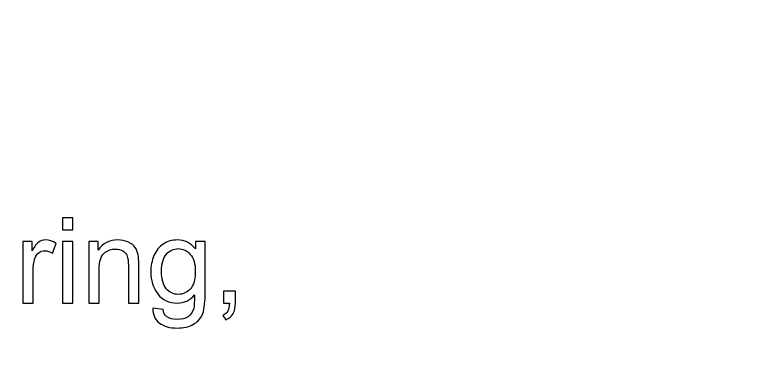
# Model space of a CAD drawing. Header units: centimetres. Extents: x -233 to -82, y 123 to 153.
# Drawn here: x -116.589 to -114.372, y 151.748 to 152.751 of the extents above; entities that cross this region are included whole.
import ezdxf

# ---------------------------------------------------------------- set-up
doc = ezdxf.new("R2010")
doc.units = ezdxf.units.CM
doc.header["$MEASUREMENT"] = 0
doc.layers.add('layer 1', color=7, linetype='Continuous')

msp = doc.modelspace()

# ---------------------------------------------------------------- linework, layer by layer
at = {"layer": 'layer 1', "color": 1, "lineweight": 9}
msp.add_open_spline([(-126.51636, 152.75145), (-126.51636, 152.75145), (-129.7739, 152.75145), (-129.7739, 152.75145), (-129.7739, 152.75145), (-129.7739, 152.75145), (-136.26995, 149.00072), (-136.26995, 149.00072), (-136.26995, 149.00072), (-136.26995, 149.00072), (-140.02277, 142.50252), (-140.02277, 142.50252), (-140.02277, 142.50252), (-140.02277, 142.50252), (-140.02277, 134.99898), (-140.02277, 134.99898), (-140.02277, 134.99898), (-140.02277, 134.99898), (-136.26995, 128.50081), (-136.26995, 128.50081), (-136.26995, 128.50081), (-136.26995, 128.50081), (-129.7739, 124.74796), (-129.7739, 124.74796), (-129.7739, 124.74796), (-129.7739, 124.74796), (-122.27036, 124.74796), (-122.27036, 124.74796), (-122.27036, 124.74796), (-122.27036, 124.74796), (-115.77213, 128.50081), (-115.77213, 128.50081), (-115.77213, 128.50081), (-115.77213, 128.50081), (-112.02146, 134.99898), (-112.02146, 134.99898), (-112.02146, 134.99898), (-112.02146, 134.99898), (-112.02146, 142.50252), (-112.02146, 142.50252), (-112.02146, 142.50252), (-112.02146, 142.50252), (-115.77213, 149.00072), (-115.77213, 149.00072), (-115.77213, 149.00072), (-115.77213, 149.00072), (-122.27036, 152.75145), (-122.27036, 152.75145), (-122.27036, 152.75145), (-122.27036, 152.75145), (-125.51514, 152.75145), (-125.51514, 152.75145)], degree=3, knots=[0, 0, 0, 0, 0.0714286, 0.0714286, 0.0714286, 0.0714286, 0.1428571, 0.1428571, 0.1428571, 0.1428571, 0.2142857, 0.2142857, 0.2142857, 0.2142857, 0.2857143, 0.2857143, 0.2857143, 0.2857143, 0.3571429, 0.3571429, 0.3571429, 0.3571429, 0.4285714, 0.4285714, 0.4285714, 0.4285714, 0.5, 0.5, 0.5, 0.5, 0.5714286, 0.5714286, 0.5714286, 0.5714286, 0.6428571, 0.6428571, 0.6428571, 0.6428571, 0.7142857, 0.7142857, 0.7142857, 0.7142857, 0.7857143, 0.7857143, 0.7857143, 0.7857143, 0.8571429, 0.8571429, 0.8571429, 0.8571429, 1, 1, 1, 1], dxfattribs=at)
at = {"layer": 'layer 1'}
for points, knots in [([(-116.4481, 152.11343), (-116.4481, 152.11343), (-116.4481, 152.14903), (-116.4481, 152.14903), (-116.4481, 152.14903), (-116.4481, 152.14903), (-116.4171, 152.14903), (-116.4171, 152.14903), (-116.4171, 152.14903), (-116.4171, 152.14903), (-116.4171, 152.11343), (-116.4171, 152.11343), (-116.4171, 152.11343), (-116.4171, 152.11343), (-116.4481, 152.11343), (-116.4481, 152.11343)], [0, 0, 0, 0, 0.2, 0.2, 0.2, 0.2, 0.4, 0.4, 0.4, 0.4, 0.6, 0.6, 0.6, 0.6, 1, 1, 1, 1]), ([(-116.5661, 151.89653), (-116.5661, 151.89653), (-116.5661, 152.07943), (-116.5661, 152.07943), (-116.5661, 152.07943), (-116.5661, 152.07943), (-116.5382, 152.07943), (-116.5382, 152.07943), (-116.5382, 152.07943), (-116.5382, 152.07943), (-116.5382, 152.05173), (-116.5382, 152.05173), (-116.5382, 152.05173), (-116.5311, 152.06473), (-116.5245, 152.07333), (-116.5184, 152.07743), (-116.5184, 152.07743), (-116.5124, 152.08153), (-116.5058, 152.08363), (-116.4986, 152.08363), (-116.4986, 152.08363), (-116.4881, 152.08363), (-116.4775, 152.08033), (-116.4667, 152.07363), (-116.4667, 152.07363), (-116.4667, 152.07363), (-116.4774, 152.04483), (-116.4774, 152.04483), (-116.4774, 152.04483), (-116.4849, 152.04933), (-116.4925, 152.05153), (-116.5001, 152.05153), (-116.5001, 152.05153), (-116.5069, 152.05153), (-116.513, 152.04953), (-116.5184, 152.04543), (-116.5184, 152.04543), (-116.5238, 152.04133), (-116.5276, 152.03573), (-116.5299, 152.02843), (-116.5299, 152.02843), (-116.5334, 152.01743), (-116.5351, 152.00543), (-116.5351, 151.99233), (-116.5351, 151.99233), (-116.5351, 151.99233), (-116.5351, 151.89653), (-116.5351, 151.89653), (-116.5351, 151.89653), (-116.5351, 151.89653), (-116.5661, 151.89653), (-116.5661, 151.89653)], [0, 0, 0, 0, 0.0714286, 0.0714286, 0.0714286, 0.0714286, 0.1428571, 0.1428571, 0.1428571, 0.1428571, 0.2142857, 0.2142857, 0.2142857, 0.2142857, 0.2857143, 0.2857143, 0.2857143, 0.2857143, 0.3571429, 0.3571429, 0.3571429, 0.3571429, 0.4285714, 0.4285714, 0.4285714, 0.4285714, 0.5, 0.5, 0.5, 0.5, 0.5714286, 0.5714286, 0.5714286, 0.5714286, 0.6428571, 0.6428571, 0.6428571, 0.6428571, 0.7142857, 0.7142857, 0.7142857, 0.7142857, 0.7857143, 0.7857143, 0.7857143, 0.7857143, 0.8571429, 0.8571429, 0.8571429, 0.8571429, 1, 1, 1, 1]), ([(-116.4481, 151.89653), (-116.4481, 151.89653), (-116.4481, 152.07943), (-116.4481, 152.07943), (-116.4481, 152.07943), (-116.4481, 152.07943), (-116.4171, 152.07943), (-116.4171, 152.07943), (-116.4171, 152.07943), (-116.4171, 152.07943), (-116.4171, 151.89653), (-116.4171, 151.89653), (-116.4171, 151.89653), (-116.4171, 151.89653), (-116.4481, 151.89653), (-116.4481, 151.89653)], [0, 0, 0, 0, 0.2, 0.2, 0.2, 0.2, 0.4, 0.4, 0.4, 0.4, 0.6, 0.6, 0.6, 0.6, 1, 1, 1, 1]), ([(-116.3698, 151.89653), (-116.3698, 151.89653), (-116.3698, 152.07943), (-116.3698, 152.07943), (-116.3698, 152.07943), (-116.3698, 152.07943), (-116.3419, 152.07943), (-116.3419, 152.07943), (-116.3419, 152.07943), (-116.3419, 152.07943), (-116.3419, 152.05343), (-116.3419, 152.05343), (-116.3419, 152.05343), (-116.3285, 152.07353), (-116.3091, 152.08363), (-116.2837, 152.08363), (-116.2837, 152.08363), (-116.2727, 152.08363), (-116.2626, 152.08163), (-116.2533, 152.07773), (-116.2533, 152.07773), (-116.244, 152.07373), (-116.2371, 152.06853), (-116.2325, 152.06213), (-116.2325, 152.06213), (-116.228, 152.05563), (-116.2248, 152.04803), (-116.2229, 152.03913), (-116.2229, 152.03913), (-116.2218, 152.03343), (-116.2212, 152.02333), (-116.2212, 152.00903), (-116.2212, 152.00903), (-116.2212, 152.00903), (-116.2212, 151.89653), (-116.2212, 151.89653), (-116.2212, 151.89653), (-116.2212, 151.89653), (-116.2522, 151.89653), (-116.2522, 151.89653), (-116.2522, 151.89653), (-116.2522, 151.89653), (-116.2522, 152.00783), (-116.2522, 152.00783), (-116.2522, 152.00783), (-116.2522, 152.02043), (-116.2534, 152.02983), (-116.2558, 152.03613), (-116.2558, 152.03613), (-116.2582, 152.04243), (-116.2625, 152.04743), (-116.2686, 152.05113), (-116.2686, 152.05113), (-116.2748, 152.05483), (-116.282, 152.05673), (-116.2903, 152.05673), (-116.2903, 152.05673), (-116.3035, 152.05673), (-116.3149, 152.05253), (-116.3244, 152.04413), (-116.3244, 152.04413), (-116.334, 152.03573), (-116.3388, 152.01983), (-116.3388, 151.99643), (-116.3388, 151.99643), (-116.3388, 151.99643), (-116.3388, 151.89653), (-116.3388, 151.89653), (-116.3388, 151.89653), (-116.3388, 151.89653), (-116.3698, 151.89653), (-116.3698, 151.89653)], [0, 0, 0, 0, 0.0526316, 0.0526316, 0.0526316, 0.0526316, 0.1052632, 0.1052632, 0.1052632, 0.1052632, 0.1578947, 0.1578947, 0.1578947, 0.1578947, 0.2105263, 0.2105263, 0.2105263, 0.2105263, 0.2631579, 0.2631579, 0.2631579, 0.2631579, 0.3157895, 0.3157895, 0.3157895, 0.3157895, 0.3684211, 0.3684211, 0.3684211, 0.3684211, 0.4210526, 0.4210526, 0.4210526, 0.4210526, 0.4736842, 0.4736842, 0.4736842, 0.4736842, 0.5263158, 0.5263158, 0.5263158, 0.5263158, 0.5789474, 0.5789474, 0.5789474, 0.5789474, 0.6315789, 0.6315789, 0.6315789, 0.6315789, 0.6842105, 0.6842105, 0.6842105, 0.6842105, 0.7368421, 0.7368421, 0.7368421, 0.7368421, 0.7894737, 0.7894737, 0.7894737, 0.7894737, 0.8421053, 0.8421053, 0.8421053, 0.8421053, 0.8947368, 0.8947368, 0.8947368, 0.8947368, 1, 1, 1, 1]), ([(-116.1793, 151.88133), (-116.1793, 151.88133), (-116.1492, 151.87693), (-116.1492, 151.87693), (-116.1492, 151.87693), (-116.1479, 151.86763), (-116.1444, 151.86083), (-116.1387, 151.85653), (-116.1387, 151.85653), (-116.131, 151.85083), (-116.1205, 151.84793), (-116.1072, 151.84793), (-116.1072, 151.84793), (-116.0928, 151.84793), (-116.0817, 151.85083), (-116.0739, 151.85653), (-116.0739, 151.85653), (-116.0661, 151.86223), (-116.0608, 151.87033), (-116.0581, 151.88073), (-116.0581, 151.88073), (-116.0565, 151.88703), (-116.0557, 151.90023), (-116.0558, 151.92043), (-116.0558, 151.92043), (-116.0693, 151.90453), (-116.0862, 151.89653), (-116.1065, 151.89653), (-116.1065, 151.89653), (-116.1316, 151.89653), (-116.1511, 151.90563), (-116.1648, 151.92373), (-116.1648, 151.92373), (-116.1786, 151.94183), (-116.1855, 151.96363), (-116.1855, 151.98903), (-116.1855, 151.98903), (-116.1855, 152.00653), (-116.1823, 152.02263), (-116.176, 152.03743), (-116.176, 152.03743), (-116.1697, 152.05213), (-116.1606, 152.06353), (-116.1486, 152.07163), (-116.1486, 152.07163), (-116.1366, 152.07963), (-116.1225, 152.08363), (-116.1063, 152.08363), (-116.1063, 152.08363), (-116.0847, 152.08363), (-116.0669, 152.07493), (-116.0529, 152.05743), (-116.0529, 152.05743), (-116.0529, 152.05743), (-116.0529, 152.07943), (-116.0529, 152.07943), (-116.0529, 152.07943), (-116.0529, 152.07943), (-116.0243, 152.07943), (-116.0243, 152.07943), (-116.0243, 152.07943), (-116.0243, 152.07943), (-116.0243, 151.92133), (-116.0243, 151.92133), (-116.0243, 151.92133), (-116.0243, 151.89283), (-116.0272, 151.87263), (-116.033, 151.86073), (-116.033, 151.86073), (-116.0388, 151.84883), (-116.048, 151.83953), (-116.0605, 151.83263), (-116.0605, 151.83263), (-116.0731, 151.82573), (-116.0886, 151.82233), (-116.107, 151.82233), (-116.107, 151.82233), (-116.1288, 151.82233), (-116.1464, 151.82723), (-116.1598, 151.83703), (-116.1598, 151.83703), (-116.1733, 151.84683), (-116.1798, 151.86163), (-116.1793, 151.88133)], [0, 0, 0, 0, 0.0454545, 0.0454545, 0.0454545, 0.0454545, 0.0909091, 0.0909091, 0.0909091, 0.0909091, 0.1363636, 0.1363636, 0.1363636, 0.1363636, 0.1818182, 0.1818182, 0.1818182, 0.1818182, 0.2272727, 0.2272727, 0.2272727, 0.2272727, 0.2727273, 0.2727273, 0.2727273, 0.2727273, 0.3181818, 0.3181818, 0.3181818, 0.3181818, 0.3636364, 0.3636364, 0.3636364, 0.3636364, 0.4090909, 0.4090909, 0.4090909, 0.4090909, 0.4545455, 0.4545455, 0.4545455, 0.4545455, 0.5, 0.5, 0.5, 0.5, 0.5454545, 0.5454545, 0.5454545, 0.5454545, 0.5909091, 0.5909091, 0.5909091, 0.5909091, 0.6363636, 0.6363636, 0.6363636, 0.6363636, 0.6818182, 0.6818182, 0.6818182, 0.6818182, 0.7272727, 0.7272727, 0.7272727, 0.7272727, 0.7727273, 0.7727273, 0.7727273, 0.7727273, 0.8181818, 0.8181818, 0.8181818, 0.8181818, 0.8636364, 0.8636364, 0.8636364, 0.8636364, 0.9090909, 0.9090909, 0.9090909, 0.9090909, 1, 1, 1, 1]), ([(-116.1537, 151.99123), (-116.1537, 151.96723), (-116.1489, 151.94973), (-116.1394, 151.93873), (-116.1394, 151.93873), (-116.1299, 151.92773), (-116.1179, 151.92223), (-116.1035, 151.92223), (-116.1035, 151.92223), (-116.0893, 151.92223), (-116.0774, 151.92773), (-116.0677, 151.93873), (-116.0677, 151.93873), (-116.058, 151.94963), (-116.0532, 151.96683), (-116.0532, 151.99023), (-116.0532, 151.99023), (-116.0532, 152.01263), (-116.0582, 152.02953), (-116.0681, 152.04093), (-116.0681, 152.04093), (-116.078, 152.05223), (-116.09, 152.05793), (-116.1041, 152.05793), (-116.1041, 152.05793), (-116.1178, 152.05793), (-116.1295, 152.05233), (-116.1392, 152.04113), (-116.1392, 152.04113), (-116.1489, 152.02993), (-116.1537, 152.01333), (-116.1537, 151.99123)], [0, 0, 0, 0, 0.1111111, 0.1111111, 0.1111111, 0.1111111, 0.2222222, 0.2222222, 0.2222222, 0.2222222, 0.3333333, 0.3333333, 0.3333333, 0.3333333, 0.4444444, 0.4444444, 0.4444444, 0.4444444, 0.5555556, 0.5555556, 0.5555556, 0.5555556, 0.6666667, 0.6666667, 0.6666667, 0.6666667, 0.7777778, 0.7777778, 0.7777778, 0.7777778, 1, 1, 1, 1]), ([(-115.9693, 151.89653), (-115.9693, 151.89653), (-115.9693, 151.93183), (-115.9693, 151.93183), (-115.9693, 151.93183), (-115.9693, 151.93183), (-115.934, 151.93183), (-115.934, 151.93183), (-115.934, 151.93183), (-115.934, 151.93183), (-115.934, 151.89653), (-115.934, 151.89653), (-115.934, 151.89653), (-115.934, 151.88353), (-115.9363, 151.87303), (-115.9409, 151.86503), (-115.9409, 151.86503), (-115.9455, 151.85713), (-115.9528, 151.85093), (-115.9628, 151.84653), (-115.9628, 151.84653), (-115.9628, 151.84653), (-115.9714, 151.85983), (-115.9714, 151.85983), (-115.9714, 151.85983), (-115.9649, 151.86273), (-115.96, 151.86693), (-115.9569, 151.87243), (-115.9569, 151.87243), (-115.9538, 151.87803), (-115.9521, 151.88603), (-115.9518, 151.89653), (-115.9518, 151.89653), (-115.9518, 151.89653), (-115.9693, 151.89653), (-115.9693, 151.89653)], [0, 0, 0, 0, 0.1, 0.1, 0.1, 0.1, 0.2, 0.2, 0.2, 0.2, 0.3, 0.3, 0.3, 0.3, 0.4, 0.4, 0.4, 0.4, 0.5, 0.5, 0.5, 0.5, 0.6, 0.6, 0.6, 0.6, 0.7, 0.7, 0.7, 0.7, 0.8, 0.8, 0.8, 0.8, 1, 1, 1, 1])]:
    msp.add_open_spline(points, degree=3, knots=knots, dxfattribs=at)

doc.saveas('drawing.dxf')
